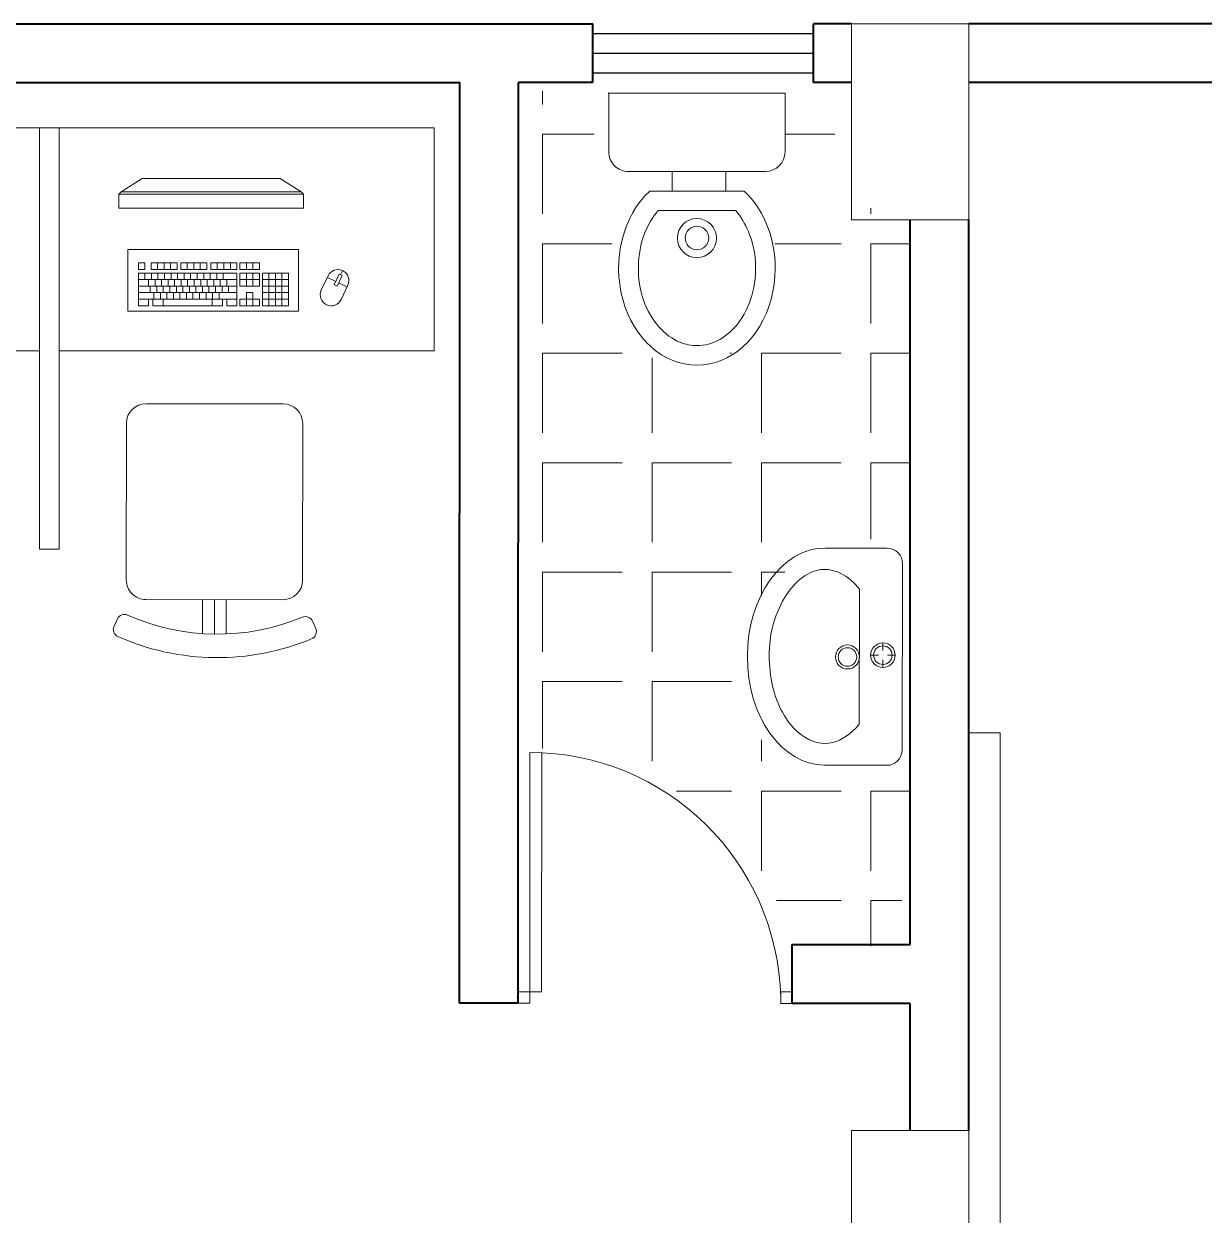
# Model space of a CAD drawing. Header units: millimetres. Extents: x 310.7 to 354.9, y 161.6 to 181.8.
# Drawn here: x 317.266 to 320.28, y 173.446 to 176.487 of the extents above; entities that cross this region are included whole.
import ezdxf

# ---------------------------------------------------------------- set-up
doc = ezdxf.new("R2010")
doc.units = ezdxf.units.MM
for name, color, linetype, lineweight in [('ARREDI attrezzature - furniture', 175, 'Continuous', 9), ('MURATURA sezioni - section wall', 7, 'Continuous', 40), ('PAVIMENTAZIONE - flooring', 250, 'Continuous', 5), ('PORTE finestre - doors windows', 252, 'Continuous', 5), ('STRUTTURA - structure', 7, 'Continuous', 20)]:
    doc.layers.add(name, color=color, linetype=linetype, lineweight=lineweight)
doc.layers.add('VETRATE sezioni - windows sections', color=171, linetype='Continuous', true_color=0x4d79ff)

msp = doc.modelspace()

# ---------------------------------------------------------------- hatches: boundary and pattern name
at = {"layer": 'PAVIMENTAZIONE - flooring'}
h = msp.add_hatch(dxfattribs=at)
h.set_pattern_fill('ANGLE', color=256, scale=0.04, angle=180, style=0)
h.set_pattern_definition([(360, (-587.7831, -114.65076), (-1e-13, -0.2794), [0.2032, -0.0762]), (270, (-587.7831, -114.65076), (-0.2794, 1e-13), [0.2032, -0.0762])])
h.paths.add_polyline_path([(318.5288, 174.6427), (318.8465, 174.613), (319.183, 174.2818), (319.2077, 174.1186), (319.4997, 174.1366), (319.5288, 174.5587), (319.183, 174.5735), (319.0939, 174.8009), (319.1457, 175.0227), (319.2918, 175.1718), (319.5288, 175.1718), (319.5288, 176.0194), (319.3463, 176.0144), (319.3314, 176.3061), (319.2097, 176.3061), (319.2077, 176.0738), (319.1517, 175.7265), (318.9999, 175.5793), (318.8366, 175.6485), (318.7673, 175.7573), (318.7673, 175.9353), (318.8069, 176.0367), (318.802, 176.0935), (318.7377, 176.1133), (318.703, 176.316), (318.5291, 176.3161)])

# ---------------------------------------------------------------- linework, layer by layer
at = {"layer": 'ARREDI attrezzature - furniture'}
for p, q in [((319.2097, 176.31, 1.44), (318.7585, 176.3099, 1.44)), ((318.7597, 176.1599, 1.44), (318.7597, 176.3099, 1.44)), ((319.2097, 176.31, 1.44), (319.2097, 176.16, 1.44)), ((316.3494, 176.2213, -0.745), (317.3065, 176.2213, -0.745)), ((317.3565, 176.2213, -0.745), (317.3065, 176.2213, -0.745)), ((317.3065, 176.2213, -0.745), (317.3065, 175.6525, -0.745)), ((317.3065, 175.1456, -0.745), (317.3065, 176.2213, -0.745)), ((317.3065, 175.6525, -0.745), (317.3065, 176.2213, -0.745)), ((317.3065, 176.2213, -0.745), (317.3565, 176.2213, -0.745)), ((317.3065, 175.1456, -0.745), (317.3065, 176.2213, -0.745)), ((317.3565, 175.1456, -0.745), (317.3565, 176.2213, -0.745)), ((317.3565, 175.6525, -0.745), (317.3565, 176.2213, -0.745)), ((317.3565, 175.1456, -0.745), (317.3565, 176.2213, -0.745)), ((317.3565, 176.2213, -0.745), (317.3565, 175.6525, -0.745)), ((318.3136, 176.2213, -0.745), (317.3565, 176.2213, -0.745)), ((318.3136, 175.6525, -0.745), (318.3136, 176.2213, -0.745)), ((317.5154, 176.0583, -0.745), (317.5684, 176.0916, -0.745)), ((317.5684, 176.0916, -0.745), (317.9212, 176.0916, -0.745)), ((317.9212, 176.0916, -0.745), (317.9742, 176.0583, -0.745)), ((318.8097, 176.1099, 1.44), (319.1597, 176.11, 1.44)), ((318.9218, 176.0599, 1.44), (318.9218, 176.1099, 1.44)), ((319.0586, 176.0599, 1.44), (319.0586, 176.1099, 1.44)), ((318.8641, 176.0599, 1.44), (319.1053, 176.06, 1.44)), ((317.5093, 176.0522, -0.745), (317.5154, 176.0583, -0.745)), ((317.5093, 176.0522, -0.745), (317.9803, 176.0522, -0.745)), ((317.5093, 176.0159, -0.745), (317.5093, 176.0522, -0.745)), ((317.5154, 176.0583, -0.745), (317.9742, 176.0583, -0.745)), ((317.9742, 176.0583, -0.745), (317.9803, 176.0522, -0.745)), ((317.9803, 176.0522, -0.745), (317.9803, 176.0159, -0.745)), ((317.5093, 176.0159, -0.745), (317.9803, 176.0159, -0.745)), ((318.8858, 176.0099, 1.44), (319.0839, 176.01, 1.44)), ((317.532, 175.7532, -0.745), (317.532, 175.9107, -0.745)), ((317.532, 175.9107, -0.745), (317.9681, 175.9107, -0.745)), ((317.9681, 175.9107, -0.745), (317.9681, 175.7532, -0.745)), ((317.559, 175.8596, -0.745), (317.559, 175.8763, -0.745)), ((317.559, 175.8763, -0.745), (317.5756, 175.8763, -0.745)), ((317.5756, 175.8596, -0.745), (317.559, 175.8596, -0.745)), ((317.559, 175.8339, -0.745), (317.559, 175.8505, -0.745)), ((317.559, 175.8505, -0.745), (317.5756, 175.8505, -0.745)), ((317.5756, 175.8596, -0.745), (317.5756, 175.8763, -0.745)), ((317.5756, 175.8505, -0.745), (317.5756, 175.8339, -0.745)), ((317.5756, 175.8339, -0.745), (317.5756, 175.8505, -0.745)), ((317.5756, 175.8505, -0.745), (317.5923, 175.8505, -0.745)), ((317.5913, 175.8763, -0.745), (317.5913, 175.8596, -0.745)), ((317.5913, 175.8763, -0.745), (317.608, 175.8763, -0.745)), ((317.608, 175.8596, -0.745), (317.5913, 175.8596, -0.745)), ((317.5923, 175.8505, -0.745), (317.5923, 175.8339, -0.745)), ((317.5923, 175.8339, -0.745), (317.5923, 175.8505, -0.745)), ((317.5923, 175.8505, -0.745), (317.609, 175.8505, -0.745)), ((317.608, 175.8763, -0.745), (317.6246, 175.8763, -0.745)), ((317.608, 175.8596, -0.745), (317.608, 175.8763, -0.745)), ((317.608, 175.8763, -0.745), (317.608, 175.8596, -0.745)), ((317.6246, 175.8596, -0.745), (317.608, 175.8596, -0.745)), ((317.609, 175.8505, -0.745), (317.609, 175.8339, -0.745)), ((317.609, 175.8339, -0.745), (317.609, 175.8505, -0.745)), ((317.609, 175.8505, -0.745), (317.6256, 175.8505, -0.745)), ((317.6246, 175.8596, -0.745), (317.6246, 175.8763, -0.745)), ((317.6246, 175.8763, -0.745), (317.6246, 175.8596, -0.745)), ((317.6246, 175.8763, -0.745), (317.6413, 175.8763, -0.745)), ((317.6413, 175.8596, -0.745), (317.6246, 175.8596, -0.745)), ((317.6256, 175.8505, -0.745), (317.6256, 175.8339, -0.745)), ((317.6256, 175.8339, -0.745), (317.6256, 175.8505, -0.745)), ((317.6256, 175.8505, -0.745), (317.6423, 175.8505, -0.745)), ((317.6413, 175.8763, -0.745), (317.658, 175.8763, -0.745)), ((317.6413, 175.8596, -0.745), (317.6413, 175.8763, -0.745)), ((317.6413, 175.8763, -0.745), (317.6413, 175.8596, -0.745)), ((317.658, 175.8596, -0.745), (317.6413, 175.8596, -0.745)), ((317.6423, 175.8505, -0.745), (317.6423, 175.8339, -0.745)), ((317.6423, 175.8339, -0.745), (317.6423, 175.8505, -0.745)), ((317.6423, 175.8505, -0.745), (317.6589, 175.8505, -0.745)), ((317.658, 175.8763, -0.745), (317.658, 175.8596, -0.745)), ((317.6589, 175.8505, -0.745), (317.6589, 175.8339, -0.745)), ((317.6589, 175.8339, -0.745), (317.6589, 175.8505, -0.745)), ((317.6589, 175.8505, -0.745), (317.6756, 175.8505, -0.745)), ((317.6669, 175.8763, -0.745), (317.6836, 175.8763, -0.745)), ((317.6669, 175.8763, -0.745), (317.6669, 175.8596, -0.745)), ((317.6836, 175.8596, -0.745), (317.6669, 175.8596, -0.745)), ((317.6756, 175.8505, -0.745), (317.6756, 175.8339, -0.745)), ((317.6756, 175.8339, -0.745), (317.6756, 175.8505, -0.745)), ((317.6756, 175.8505, -0.745), (317.6923, 175.8505, -0.745)), ((317.6836, 175.8763, -0.745), (317.6836, 175.8596, -0.745)), ((317.6836, 175.8596, -0.745), (317.6836, 175.8763, -0.745)), ((317.6836, 175.8763, -0.745), (317.7002, 175.8763, -0.745)), ((317.7002, 175.8596, -0.745), (317.6836, 175.8596, -0.745)), ((317.6923, 175.8505, -0.745), (317.6923, 175.8339, -0.745)), ((317.6923, 175.8339, -0.745), (317.6923, 175.8505, -0.745)), ((317.6923, 175.8505, -0.745), (317.7089, 175.8505, -0.745)), ((317.7002, 175.8763, -0.745), (317.7169, 175.8763, -0.745)), ((317.7002, 175.8763, -0.745), (317.7002, 175.8596, -0.745)), ((317.7002, 175.8596, -0.745), (317.7002, 175.8763, -0.745)), ((317.7169, 175.8596, -0.745), (317.7002, 175.8596, -0.745)), ((317.7089, 175.8505, -0.745), (317.7089, 175.8339, -0.745)), ((317.7089, 175.8339, -0.745), (317.7089, 175.8505, -0.745)), ((317.7089, 175.8505, -0.745), (317.7256, 175.8505, -0.745)), ((317.7169, 175.8763, -0.745), (317.7169, 175.8596, -0.745)), ((317.7169, 175.8596, -0.745), (317.7169, 175.8763, -0.745)), ((317.7169, 175.8763, -0.745), (317.7335, 175.8763, -0.745)), ((317.7335, 175.8596, -0.745), (317.7169, 175.8596, -0.745)), ((317.7256, 175.8505, -0.745), (317.7256, 175.8339, -0.745)), ((317.7256, 175.8339, -0.745), (317.7256, 175.8505, -0.745)), ((317.7256, 175.8505, -0.745), (317.7422, 175.8505, -0.745)), ((317.7335, 175.8763, -0.745), (317.7335, 175.8596, -0.745)), ((317.7422, 175.8505, -0.745), (317.7422, 175.8339, -0.745)), ((317.7422, 175.8339, -0.745), (317.7422, 175.8505, -0.745)), ((317.7422, 175.8505, -0.745), (317.7589, 175.8505, -0.745)), ((317.7438, 175.8763, -0.745), (317.7438, 175.8596, -0.745)), ((317.7438, 175.8763, -0.745), (317.7604, 175.8763, -0.745)), ((317.7604, 175.8596, -0.745), (317.7438, 175.8596, -0.745)), ((317.7589, 175.8505, -0.745), (317.7589, 175.8339, -0.745)), ((317.7589, 175.8339, -0.745), (317.7589, 175.8505, -0.745)), ((317.7589, 175.8505, -0.745), (317.7756, 175.8505, -0.745)), ((317.7604, 175.8763, -0.745), (317.7604, 175.8596, -0.745)), ((317.7604, 175.8596, -0.745), (317.7604, 175.8763, -0.745)), ((317.7604, 175.8763, -0.745), (317.7771, 175.8763, -0.745)), ((317.7771, 175.8596, -0.745), (317.7604, 175.8596, -0.745)), ((317.7756, 175.8505, -0.745), (317.7756, 175.8339, -0.745)), ((317.7756, 175.8339, -0.745), (317.7756, 175.8505, -0.745)), ((317.7756, 175.8505, -0.745), (317.8104, 175.8505, -0.745)), ((317.7771, 175.8596, -0.745), (317.7771, 175.8763, -0.745)), ((317.7771, 175.8763, -0.745), (317.7771, 175.8596, -0.745)), ((317.7771, 175.8763, -0.745), (317.7937, 175.8763, -0.745)), ((317.7937, 175.8596, -0.745), (317.7771, 175.8596, -0.745)), ((317.7937, 175.8596, -0.745), (317.7937, 175.8763, -0.745)), ((317.7937, 175.8763, -0.745), (317.8104, 175.8763, -0.745)), ((317.7937, 175.8763, -0.745), (317.7937, 175.8596, -0.745)), ((317.8104, 175.8596, -0.745), (317.7937, 175.8596, -0.745)), ((317.8104, 175.8763, -0.745), (317.8104, 175.8596, -0.745)), ((317.8104, 175.8505, -0.745), (317.8104, 175.8339, -0.745)), ((317.818, 175.8763, -0.745), (317.8346, 175.8763, -0.745)), ((317.818, 175.8596, -0.745), (317.818, 175.8763, -0.745)), ((317.8346, 175.8596, -0.745), (317.818, 175.8596, -0.745)), ((317.818, 175.8505, -0.745), (317.8346, 175.8505, -0.745)), ((317.818, 175.8339, -0.745), (317.818, 175.8505, -0.745)), ((317.8346, 175.8763, -0.745), (317.8346, 175.8596, -0.745)), ((317.8346, 175.8596, -0.745), (317.8346, 175.8763, -0.745)), ((317.8346, 175.8763, -0.745), (317.8513, 175.8763, -0.745)), ((317.8513, 175.8596, -0.745), (317.8346, 175.8596, -0.745)), ((317.8346, 175.8339, -0.745), (317.8346, 175.8505, -0.745)), ((317.8346, 175.8505, -0.745), (317.8346, 175.8339, -0.745)), ((317.8346, 175.8505, -0.745), (317.8513, 175.8505, -0.745)), ((317.8513, 175.8763, -0.745), (317.8679, 175.8763, -0.745)), ((317.8513, 175.8596, -0.745), (317.8513, 175.8763, -0.745)), ((317.8513, 175.8763, -0.745), (317.8513, 175.8596, -0.745)), ((317.8679, 175.8596, -0.745), (317.8513, 175.8596, -0.745)), ((317.8513, 175.8339, -0.745), (317.8513, 175.8505, -0.745)), ((317.8513, 175.8505, -0.745), (317.8513, 175.8339, -0.745)), ((317.8513, 175.8505, -0.745), (317.8679, 175.8505, -0.745)), ((317.8679, 175.8763, -0.745), (317.8679, 175.8596, -0.745)), ((317.8679, 175.8505, -0.745), (317.8679, 175.8339, -0.745)), ((317.8755, 175.8339, -0.745), (317.8755, 175.8505, -0.745)), ((317.8755, 175.8505, -0.745), (317.8922, 175.8505, -0.745)), ((317.8922, 175.8339, -0.745), (317.8922, 175.8505, -0.745)), ((317.8922, 175.8505, -0.745), (317.8922, 175.8339, -0.745)), ((317.8922, 175.8505, -0.745), (317.9421, 175.8505, -0.745)), ((317.9088, 175.8505, -0.745), (317.9088, 175.8339, -0.745)), ((317.9088, 175.8339, -0.745), (317.9088, 175.8505, -0.745)), ((317.9255, 175.8339, -0.745), (317.9255, 175.8505, -0.745)), ((317.9255, 175.8505, -0.745), (317.9255, 175.8339, -0.745)), ((317.9421, 175.8505, -0.745), (317.9421, 175.7672, -0.745)), ((318.0718, 175.8479, -0.745), (318.059, 175.8208, -0.745)), ((318.0788, 175.8446, -0.745), (318.0718, 175.8479, -0.745)), ((318.0753, 175.8462, -0.745), (318.0803, 175.8567, -0.745)), ((317.559, 175.8172, -0.745), (317.559, 175.8339, -0.745)), ((317.5756, 175.8339, -0.745), (317.559, 175.8339, -0.745)), ((317.559, 175.8339, -0.745), (317.5847, 175.8339, -0.745)), ((317.5847, 175.8172, -0.745), (317.559, 175.8172, -0.745)), ((317.559, 175.8172, -0.745), (317.5893, 175.8172, -0.745)), ((317.559, 175.8006, -0.745), (317.559, 175.8172, -0.745)), ((317.5923, 175.8339, -0.745), (317.5756, 175.8339, -0.745)), ((317.5847, 175.8339, -0.745), (317.5847, 175.8172, -0.745)), ((317.5847, 175.8172, -0.745), (317.5847, 175.8339, -0.745)), ((317.5847, 175.8339, -0.745), (317.6014, 175.8339, -0.745)), ((317.6014, 175.8172, -0.745), (317.5847, 175.8172, -0.745)), ((317.5893, 175.8172, -0.745), (317.6059, 175.8172, -0.745)), ((317.5893, 175.8172, -0.745), (317.5893, 175.8006, -0.745)), ((317.5893, 175.8006, -0.745), (317.5893, 175.8172, -0.745)), ((317.609, 175.8339, -0.745), (317.5923, 175.8339, -0.745)), ((317.6014, 175.8172, -0.745), (317.6014, 175.8339, -0.745)), ((317.6014, 175.8339, -0.745), (317.6014, 175.8172, -0.745)), ((317.6014, 175.8339, -0.745), (317.6181, 175.8339, -0.745)), ((317.6181, 175.8172, -0.745), (317.6014, 175.8172, -0.745)), ((317.6059, 175.8172, -0.745), (317.6226, 175.8172, -0.745)), ((317.6059, 175.8172, -0.745), (317.6059, 175.8006, -0.745)), ((317.6059, 175.8006, -0.745), (317.6059, 175.8172, -0.745)), ((317.6256, 175.8339, -0.745), (317.609, 175.8339, -0.745)), ((317.6181, 175.8339, -0.745), (317.6347, 175.8339, -0.745)), ((317.6181, 175.8172, -0.745), (317.6181, 175.8339, -0.745)), ((317.6181, 175.8339, -0.745), (317.6181, 175.8172, -0.745)), ((317.6347, 175.8172, -0.745), (317.6181, 175.8172, -0.745)), ((317.6226, 175.8172, -0.745), (317.6393, 175.8172, -0.745)), ((317.6226, 175.8172, -0.745), (317.6226, 175.8006, -0.745)), ((317.6226, 175.8006, -0.745), (317.6226, 175.8172, -0.745)), ((317.6423, 175.8339, -0.745), (317.6256, 175.8339, -0.745)), ((317.6347, 175.8172, -0.745), (317.6347, 175.8339, -0.745)), ((317.6347, 175.8339, -0.745), (317.6347, 175.8172, -0.745)), ((317.6347, 175.8339, -0.745), (317.6514, 175.8339, -0.745)), ((317.6514, 175.8172, -0.745), (317.6347, 175.8172, -0.745)), ((317.6393, 175.8172, -0.745), (317.6559, 175.8172, -0.745)), ((317.6393, 175.8006, -0.745), (317.6393, 175.8172, -0.745)), ((317.6393, 175.8172, -0.745), (317.6393, 175.8006, -0.745)), ((317.6589, 175.8339, -0.745), (317.6423, 175.8339, -0.745)), ((317.6514, 175.8172, -0.745), (317.6514, 175.8339, -0.745)), ((317.6514, 175.8339, -0.745), (317.6514, 175.8172, -0.745)), ((317.6514, 175.8339, -0.745), (317.668, 175.8339, -0.745)), ((317.668, 175.8172, -0.745), (317.6514, 175.8172, -0.745)), ((317.6559, 175.8172, -0.745), (317.6559, 175.8006, -0.745)), ((317.6559, 175.8006, -0.745), (317.6559, 175.8172, -0.745)), ((317.6559, 175.8172, -0.745), (317.6726, 175.8172, -0.745)), ((317.6756, 175.8339, -0.745), (317.6589, 175.8339, -0.745)), ((317.668, 175.8172, -0.745), (317.668, 175.8339, -0.745)), ((317.668, 175.8339, -0.745), (317.668, 175.8172, -0.745)), ((317.668, 175.8339, -0.745), (317.6847, 175.8339, -0.745)), ((317.6847, 175.8172, -0.745), (317.668, 175.8172, -0.745)), ((317.6726, 175.8172, -0.745), (317.6892, 175.8172, -0.745)), ((317.6726, 175.8006, -0.745), (317.6726, 175.8172, -0.745)), ((317.6726, 175.8172, -0.745), (317.6726, 175.8006, -0.745)), ((317.6923, 175.8339, -0.745), (317.6756, 175.8339, -0.745)), ((317.6847, 175.8172, -0.745), (317.6847, 175.8339, -0.745)), ((317.6847, 175.8339, -0.745), (317.6847, 175.8172, -0.745)), ((317.6847, 175.8339, -0.745), (317.7013, 175.8339, -0.745)), ((317.7013, 175.8172, -0.745), (317.6847, 175.8172, -0.745)), ((317.6892, 175.8172, -0.745), (317.7059, 175.8172, -0.745)), ((317.6892, 175.8172, -0.745), (317.6892, 175.8006, -0.745)), ((317.6892, 175.8006, -0.745), (317.6892, 175.8172, -0.745)), ((317.7089, 175.8339, -0.745), (317.6923, 175.8339, -0.745)), ((317.7013, 175.8172, -0.745), (317.7013, 175.8339, -0.745)), ((317.7013, 175.8339, -0.745), (317.7013, 175.8172, -0.745)), ((317.7013, 175.8339, -0.745), (317.718, 175.8339, -0.745)), ((317.718, 175.8172, -0.745), (317.7013, 175.8172, -0.745)), ((317.7059, 175.8172, -0.745), (317.7226, 175.8172, -0.745)), ((317.7059, 175.8006, -0.745), (317.7059, 175.8172, -0.745)), ((317.7059, 175.8172, -0.745), (317.7059, 175.8006, -0.745)), ((317.7256, 175.8339, -0.745), (317.7089, 175.8339, -0.745)), ((317.718, 175.8172, -0.745), (317.718, 175.8339, -0.745)), ((317.718, 175.8339, -0.745), (317.718, 175.8172, -0.745)), ((317.718, 175.8339, -0.745), (317.7347, 175.8339, -0.745)), ((317.7347, 175.8172, -0.745), (317.718, 175.8172, -0.745)), ((317.7226, 175.8172, -0.745), (317.7392, 175.8172, -0.745)), ((317.7226, 175.8172, -0.745), (317.7226, 175.8006, -0.745)), ((317.7226, 175.8006, -0.745), (317.7226, 175.8172, -0.745)), ((317.7422, 175.8339, -0.745), (317.7256, 175.8339, -0.745)), ((317.7347, 175.8339, -0.745), (317.7513, 175.8339, -0.745)), ((317.7347, 175.8172, -0.745), (317.7347, 175.8339, -0.745)), ((317.7347, 175.8339, -0.745), (317.7347, 175.8172, -0.745)), ((317.7513, 175.8172, -0.745), (317.7347, 175.8172, -0.745)), ((317.7392, 175.8172, -0.745), (317.7559, 175.8172, -0.745)), ((317.7392, 175.8006, -0.745), (317.7392, 175.8172, -0.745)), ((317.7392, 175.8172, -0.745), (317.7392, 175.8006, -0.745)), ((317.7589, 175.8339, -0.745), (317.7422, 175.8339, -0.745)), ((317.7513, 175.8172, -0.745), (317.7513, 175.8339, -0.745)), ((317.7513, 175.8339, -0.745), (317.7513, 175.8172, -0.745)), ((317.7513, 175.8339, -0.745), (317.768, 175.8339, -0.745)), ((317.768, 175.8172, -0.745), (317.7513, 175.8172, -0.745)), ((317.7559, 175.8172, -0.745), (317.7725, 175.8172, -0.745)), ((317.7559, 175.8172, -0.745), (317.7559, 175.8006, -0.745)), ((317.7559, 175.8006, -0.745), (317.7559, 175.8172, -0.745)), ((317.7756, 175.8339, -0.745), (317.7589, 175.8339, -0.745)), ((317.768, 175.8172, -0.745), (317.768, 175.8339, -0.745)), ((317.768, 175.8339, -0.745), (317.768, 175.8172, -0.745)), ((317.768, 175.8339, -0.745), (317.7846, 175.8339, -0.745)), ((317.7846, 175.8172, -0.745), (317.768, 175.8172, -0.745)), ((317.7725, 175.8172, -0.745), (317.7892, 175.8172, -0.745)), ((317.7725, 175.8006, -0.745), (317.7725, 175.8172, -0.745)), ((317.7725, 175.8172, -0.745), (317.7725, 175.8006, -0.745)), ((317.8104, 175.8339, -0.745), (317.7756, 175.8339, -0.745)), ((317.7846, 175.8172, -0.745), (317.7846, 175.8339, -0.745)), ((317.7846, 175.8172, -0.745), (317.7846, 175.8339, -0.745)), ((317.7846, 175.8339, -0.745), (317.8104, 175.8339, -0.745)), ((317.8104, 175.8172, -0.745), (317.7846, 175.8172, -0.745)), ((317.7892, 175.8172, -0.745), (317.7892, 175.8006, -0.745)), ((317.8104, 175.8172, -0.745), (317.8104, 175.8339, -0.745)), ((317.8104, 175.8172, -0.745), (317.8104, 175.8006, -0.745)), ((317.8346, 175.8339, -0.745), (317.818, 175.8339, -0.745)), ((317.818, 175.8339, -0.745), (317.8346, 175.8339, -0.745)), ((317.818, 175.8172, -0.745), (317.818, 175.8339, -0.745)), ((317.8346, 175.8172, -0.745), (317.818, 175.8172, -0.745)), ((317.8346, 175.8172, -0.745), (317.8346, 175.8339, -0.745)), ((317.8346, 175.8339, -0.745), (317.8346, 175.8172, -0.745)), ((317.8513, 175.8339, -0.745), (317.8346, 175.8339, -0.745)), ((317.8346, 175.8339, -0.745), (317.8513, 175.8339, -0.745)), ((317.8513, 175.8172, -0.745), (317.8346, 175.8172, -0.745)), ((317.8679, 175.8339, -0.745), (317.8513, 175.8339, -0.745)), ((317.8513, 175.8172, -0.745), (317.8513, 175.8339, -0.745)), ((317.8513, 175.8339, -0.745), (317.8513, 175.8172, -0.745)), ((317.8513, 175.8339, -0.745), (317.8679, 175.8339, -0.745)), ((317.8679, 175.8172, -0.745), (317.8513, 175.8172, -0.745)), ((317.8679, 175.8339, -0.745), (317.8679, 175.8172, -0.745)), ((317.8755, 175.8172, -0.745), (317.8755, 175.8339, -0.745)), ((317.8922, 175.8339, -0.745), (317.8755, 175.8339, -0.745)), ((317.8755, 175.8339, -0.745), (317.8922, 175.8339, -0.745)), ((317.8922, 175.8172, -0.745), (317.8755, 175.8172, -0.745)), ((317.8755, 175.8172, -0.745), (317.8922, 175.8172, -0.745)), ((317.8755, 175.8006, -0.745), (317.8755, 175.8172, -0.745)), ((317.8922, 175.8172, -0.745), (317.8922, 175.8339, -0.745)), ((317.8922, 175.8339, -0.745), (317.8922, 175.7672, -0.745)), ((317.9088, 175.8339, -0.745), (317.8922, 175.8339, -0.745)), ((317.8922, 175.8339, -0.745), (317.9421, 175.8339, -0.745)), ((317.9088, 175.8172, -0.745), (317.8922, 175.8172, -0.745)), ((317.8922, 175.8172, -0.745), (317.9421, 175.8172, -0.745)), ((317.8922, 175.8155, -0.745), (317.8922, 175.8172, -0.745)), ((317.9088, 175.8172, -0.745), (317.9088, 175.8339, -0.745)), ((317.9088, 175.8339, -0.745), (317.9088, 175.8172, -0.745)), ((317.9088, 175.7672, -0.745), (317.9088, 175.8172, -0.745)), ((317.9255, 175.8172, -0.745), (317.9255, 175.8339, -0.745)), ((317.9255, 175.8006, -0.745), (317.9255, 175.8172, -0.745)), ((318.0259, 175.8067, -0.745), (318.0432, 175.8434, -0.745)), ((318.0631, 175.8294, -0.745), (318.0414, 175.8396, -0.745)), ((318.059, 175.8208, -0.745), (318.0661, 175.8175, -0.745)), ((318.0661, 175.8175, -0.745), (318.0788, 175.8446, -0.745)), ((318.0918, 175.8158, -0.745), (318.0701, 175.826, -0.745)), ((318.0936, 175.8197, -0.745), (318.0763, 175.783, -0.745)), ((317.559, 175.7839, -0.745), (317.559, 175.8006, -0.745)), ((317.5893, 175.8006, -0.745), (317.559, 175.8006, -0.745)), ((317.559, 175.8006, -0.745), (317.5984, 175.8006, -0.745)), ((317.6059, 175.8006, -0.745), (317.5893, 175.8006, -0.745)), ((317.5984, 175.7839, -0.745), (317.5984, 175.8006, -0.745)), ((317.5984, 175.8006, -0.745), (317.5984, 175.7839, -0.745)), ((317.5984, 175.8006, -0.745), (317.615, 175.8006, -0.745)), ((317.6226, 175.8006, -0.745), (317.6059, 175.8006, -0.745)), ((317.615, 175.8006, -0.745), (317.6317, 175.8006, -0.745)), ((317.615, 175.7839, -0.745), (317.615, 175.8006, -0.745)), ((317.615, 175.8006, -0.745), (317.615, 175.7839, -0.745)), ((317.6393, 175.8006, -0.745), (317.6226, 175.8006, -0.745)), ((317.6317, 175.8006, -0.745), (317.6317, 175.7839, -0.745)), ((317.6317, 175.7839, -0.745), (317.6317, 175.8006, -0.745)), ((317.6317, 175.8006, -0.745), (317.6483, 175.8006, -0.745)), ((317.6559, 175.8006, -0.745), (317.6393, 175.8006, -0.745)), ((317.6483, 175.7839, -0.745), (317.6483, 175.8006, -0.745)), ((317.6483, 175.8006, -0.745), (317.6483, 175.7839, -0.745)), ((317.6483, 175.8006, -0.745), (317.665, 175.8006, -0.745)), ((317.6726, 175.8006, -0.745), (317.6559, 175.8006, -0.745)), ((317.665, 175.8006, -0.745), (317.665, 175.7839, -0.745)), ((317.665, 175.7839, -0.745), (317.665, 175.8006, -0.745)), ((317.665, 175.8006, -0.745), (317.6817, 175.8006, -0.745)), ((317.6892, 175.8006, -0.745), (317.6726, 175.8006, -0.745)), ((317.6817, 175.7839, -0.745), (317.6817, 175.8006, -0.745)), ((317.6817, 175.8006, -0.745), (317.6817, 175.7839, -0.745)), ((317.6817, 175.8006, -0.745), (317.6983, 175.8006, -0.745)), ((317.7059, 175.8006, -0.745), (317.6892, 175.8006, -0.745)), ((317.6983, 175.7839, -0.745), (317.6983, 175.8006, -0.745)), ((317.6983, 175.8006, -0.745), (317.715, 175.8006, -0.745)), ((317.6983, 175.7839, -0.745), (317.6983, 175.8006, -0.745)), ((317.7226, 175.8006, -0.745), (317.7059, 175.8006, -0.745)), ((317.715, 175.8006, -0.745), (317.715, 175.7839, -0.745)), ((317.715, 175.7839, -0.745), (317.715, 175.8006, -0.745)), ((317.715, 175.8006, -0.745), (317.7316, 175.8006, -0.745)), ((317.7392, 175.8006, -0.745), (317.7226, 175.8006, -0.745)), ((317.7316, 175.7839, -0.745), (317.7316, 175.8006, -0.745)), ((317.7316, 175.8006, -0.745), (317.7483, 175.8006, -0.745)), ((317.7316, 175.7839, -0.745), (317.7316, 175.8006, -0.745)), ((317.7559, 175.8006, -0.745), (317.7392, 175.8006, -0.745)), ((317.7483, 175.7839, -0.745), (317.7483, 175.8006, -0.745)), ((317.7483, 175.8006, -0.745), (317.7483, 175.7839, -0.745)), ((317.7483, 175.8006, -0.745), (317.765, 175.8006, -0.745)), ((317.7725, 175.8006, -0.745), (317.7559, 175.8006, -0.745)), ((317.765, 175.8006, -0.745), (317.765, 175.7839, -0.745)), ((317.7892, 175.8006, -0.745), (317.7725, 175.8006, -0.745)), ((317.7892, 175.8006, -0.745), (317.8104, 175.8006, -0.745)), ((317.8104, 175.8006, -0.745), (317.8104, 175.7839, -0.745)), ((317.8346, 175.7839, -0.745), (317.8346, 175.8006, -0.745)), ((317.8346, 175.8006, -0.745), (317.8513, 175.8006, -0.745)), ((317.8513, 175.8006, -0.745), (317.8513, 175.7839, -0.745)), ((317.8755, 175.7839, -0.745), (317.8755, 175.8006, -0.745)), ((317.8755, 175.8006, -0.745), (317.8903, 175.8006, -0.745)), ((317.8755, 175.8006, -0.745), (317.9421, 175.8006, -0.745)), ((317.9255, 175.7839, -0.745), (317.9255, 175.8006, -0.745)), ((317.559, 175.7839, -0.745), (317.559, 175.7672, -0.745)), ((317.5984, 175.7839, -0.745), (317.559, 175.7839, -0.745)), ((317.559, 175.7672, -0.745), (317.5847, 175.7672, -0.745)), ((317.5847, 175.7672, -0.745), (317.5847, 175.7839, -0.745)), ((317.5961, 175.7839, -0.745), (317.5961, 175.7672, -0.745)), ((317.5961, 175.7672, -0.745), (317.6218, 175.7672, -0.745)), ((317.615, 175.7839, -0.745), (317.5984, 175.7839, -0.745)), ((317.6317, 175.7839, -0.745), (317.615, 175.7839, -0.745)), ((317.6218, 175.7839, -0.745), (317.6218, 175.7672, -0.745)), ((317.6218, 175.7672, -0.745), (317.6218, 175.7839, -0.745)), ((317.7475, 175.7839, -0.745), (317.6218, 175.7839, -0.745)), ((317.6218, 175.7672, -0.745), (317.7475, 175.7672, -0.745)), ((317.6483, 175.7839, -0.745), (317.6317, 175.7839, -0.745)), ((317.665, 175.7839, -0.745), (317.6483, 175.7839, -0.745)), ((317.6817, 175.7839, -0.745), (317.665, 175.7839, -0.745)), ((317.6983, 175.7839, -0.745), (317.6817, 175.7839, -0.745)), ((317.715, 175.7839, -0.745), (317.6983, 175.7839, -0.745)), ((317.7316, 175.7839, -0.745), (317.715, 175.7839, -0.745)), ((317.7483, 175.7839, -0.745), (317.7316, 175.7839, -0.745)), ((317.7475, 175.7672, -0.745), (317.7475, 175.7839, -0.745)), ((317.7475, 175.7839, -0.745), (317.7475, 175.7672, -0.745)), ((317.7475, 175.7672, -0.745), (317.7733, 175.7672, -0.745)), ((317.765, 175.7839, -0.745), (317.7483, 175.7839, -0.745)), ((317.765, 175.7839, -0.745), (317.8104, 175.7839, -0.745)), ((317.7733, 175.7672, -0.745), (317.7733, 175.7839, -0.745)), ((317.7846, 175.7839, -0.745), (317.7846, 175.7672, -0.745)), ((317.7846, 175.7672, -0.745), (317.8104, 175.7672, -0.745)), ((317.8104, 175.7672, -0.745), (317.8104, 175.7839, -0.745)), ((317.818, 175.7672, -0.745), (317.818, 175.7839, -0.745)), ((317.818, 175.7839, -0.745), (317.8346, 175.7839, -0.745)), ((317.8346, 175.7672, -0.745), (317.818, 175.7672, -0.745)), ((317.8346, 175.7839, -0.745), (317.8346, 175.7672, -0.745)), ((317.8346, 175.7672, -0.745), (317.8346, 175.7839, -0.745)), ((317.8513, 175.7839, -0.745), (317.8346, 175.7839, -0.745)), ((317.8346, 175.7839, -0.745), (317.8513, 175.7839, -0.745)), ((317.8513, 175.7672, -0.745), (317.8346, 175.7672, -0.745)), ((317.8513, 175.7839, -0.745), (317.8679, 175.7839, -0.745)), ((317.8513, 175.7672, -0.745), (317.8513, 175.7839, -0.745)), ((317.8513, 175.7839, -0.745), (317.8513, 175.7672, -0.745)), ((317.8679, 175.7672, -0.745), (317.8513, 175.7672, -0.745)), ((317.8679, 175.7839, -0.745), (317.8679, 175.7672, -0.745)), ((317.8755, 175.7839, -0.745), (317.8755, 175.7672, -0.745)), ((317.9421, 175.7839, -0.745), (317.8755, 175.7839, -0.745)), ((317.9421, 175.7672, -0.745), (317.8755, 175.7672, -0.745)), ((317.9255, 175.7839, -0.745), (317.9255, 175.7672, -0.745)), ((317.9681, 175.7532, -0.745), (317.532, 175.7532, -0.745)), ((317.3065, 175.6525, -0.745), (316.3494, 175.6525, -0.745)), ((317.3065, 175.6525, -0.745), (317.3065, 175.1456, -0.745)), ((317.3565, 175.6525, -0.745), (317.3565, 175.1456, -0.745)), ((317.3565, 175.6525, -0.745), (318.3136, 175.6525, -0.745)), ((317.9284, 175.5169, -0.745), (317.5784, 175.5172, -0.745)), ((317.5284, 175.4672, -0.745), (317.5281, 175.0672, -0.745)), ((317.9781, 175.0668, -0.745), (317.9784, 175.4668, -0.745)), ((319.4704, 175.1484, 1.44), (319.3121, 175.1488, 1.44)), ((317.3065, 175.1456, -0.745), (317.3565, 175.1456, -0.745)), ((317.3565, 175.1456, -0.745), (317.3065, 175.1456, -0.745)), ((319.5099, 175.1087, 1.44), (319.5087, 174.6337, 1.44)), ((319.3992, 174.6991, 1.44), (319.4, 175.0433, 1.44)), ((317.578, 175.0172, -0.745), (317.928, 175.0169, -0.745)), ((317.723, 175.017, -0.745), (317.7229, 174.9302, -0.745)), ((317.753, 175.017, -0.745), (317.7529, 174.929, -0.745)), ((317.783, 175.017, -0.745), (317.7829, 174.9294, -0.745)), ((317.4968, 174.9497, -0.745), (317.5054, 174.9678, -0.745)), ((318.0116, 174.9437, -0.745), (318.0033, 174.9619, -0.745)), ((319.4596, 174.887, 1.44), (319.4596, 174.9066, 1.44)), ((319.4479, 174.8753, 1.44), (319.4283, 174.8754, 1.44)), ((319.4908, 174.8752, 1.44), (319.4712, 174.8753, 1.44)), ((319.4595, 174.844, 1.44), (319.4595, 174.8637, 1.44)), ((319.469, 174.5943, 1.44), (319.3107, 174.5947, 1.44))]:
    msp.add_line(p, q, dxfattribs=at)
at = {"layer": 'ARREDI attrezzature - furniture', "color": 2}
for p in [(319.679, 174.6767, 1.4246), (319.759, 172.1255, 1.4246)]:
    msp.add_line(p, (319.759, 174.6767, 1.4246), dxfattribs=at)
at = {"layer": 'ARREDI attrezzature - furniture'}
for centre, radius in [((318.9848, 175.9399, 1.44), 0.05), ((318.9848, 175.9399, 1.44), 0.03), ((319.4595, 174.8753, 1.44), 0.0313), ((319.369, 174.8707, 1.44), 0.0306), ((319.369, 174.8707, 1.44), 0.0237), ((319.4595, 174.8753, 1.44), 0.0237)]:
    msp.add_circle(centre, radius, dxfattribs=at)
for centre, radius, start, end in [((318.8097, 176.1599, 1.44), 0.05, 180.0171, 270.0171), ((319.1597, 176.16, 1.44), 0.05, 270.0171, 0.0171), ((318.0684, 175.8315, -0.745), 0.0279, 334.7804, 154.7804), ((318.0511, 175.7949, -0.745), 0.0279, 154.7804, 334.7804), ((317.5784, 175.4672, -0.745), 0.05, 89.9517, 179.9517), ((317.9284, 175.4669, -0.745), 0.05, 359.9517, 89.9517), ((319.4703, 175.1088, 1.44), 0.0396, 359.8548, 89.8548), ((317.5781, 175.0672, -0.745), 0.05, 179.9517, 269.9517), ((317.9281, 175.0669, -0.745), 0.05, 269.9517, 359.9517), ((317.5234, 174.9592, -0.745), 0.02, 66.5929, 154.636), ((317.7608, 175.4947, -0.745), 0.5657, 246.0784, 292.5187), ((317.9851, 174.9536, -0.745), 0.02, 24.4756, 112.5187), ((317.5149, 174.9411, -0.745), 0.02, 154.636, 246.5283), ((317.9934, 174.9354, -0.745), 0.02, 292.5833, 24.4756), ((317.7608, 175.4947, -0.745), 0.6257, 245.9803, 292.7006), ((319.4691, 174.6338, 1.44), 0.0396, 269.8548, 359.8548)]:
    msp.add_arc(centre, radius, start, end, dxfattribs=at)
msp.add_ellipse((318.9848, 175.8627, 1.44), major_axis=(-0.0001, 0.2472), ratio=0.808906, start_param=0.647203, end_param=5.635982, dxfattribs=at)
at = {"layer": 'ARREDI attrezzature - furniture', "extrusion": (-4.92609e-18, 2.03993e-18, -1)}
msp.add_ellipse((319.3114, 174.8717, 1.44), major_axis=(0.0007, 0.2771), ratio=0.714286, start_param=3.141593, end_param=6.283185, dxfattribs=at)
at = {"layer": 'ARREDI attrezzature - furniture'}
msp.add_open_spline([(318.989, 176.0599, 1.44), (318.9863, 176.06, 1.44), (318.9837, 176.06, 1.44), (318.981, 176.0599, 1.44)], degree=3, dxfattribs=at)
for points, knots in [([(318.8858, 176.0099, 1.44), (318.8719, 175.9938, 1.44), (318.8599, 175.9742, 1.44), (318.831, 175.8999, 1.44), (318.8298, 175.8349, 1.44), (318.8666, 175.7286, 1.44), (318.9031, 175.6894, 1.44), (318.9559, 175.6682, 1.44), (318.9704, 175.6654, 1.44), (318.9848, 175.6654, 1.44), (319.0241, 175.6654, 1.44), (319.065, 175.687, 1.44), (319.1242, 175.7708, 1.44), (319.1397, 175.8323, 1.44), (319.1282, 175.9369, 1.44), (319.1094, 175.9797, 1.44), (319.0839, 176.01, 1.44)], [3.89501, 3.89501, 3.89501, 3.89501, 4.263679, 4.263679, 5.116415, 5.116415, 5.969151, 5.969151, 6.283185, 6.283185, 6.283185, 7.135921, 7.135921, 7.988657, 7.988657, 8.669256, 8.669256, 8.669256, 8.669256]), ([(319.3992, 174.6991, 1.44), (319.3783, 174.6735, 1.44), (319.3543, 174.6583, 1.44), (319.3041, 174.6458, 1.44), (319.277, 174.6521, 1.44), (319.2226, 174.6936, 1.44), (319.1972, 174.7307, 1.44), (319.1686, 174.8257, 1.44), (319.165, 174.8819, 1.44), (319.1861, 174.9916, 1.44), (319.2157, 175.0423, 1.44), (319.283, 175.0976, 1.44), (319.3181, 175.1015, 1.44), (319.37, 175.0746, 1.44), (319.3859, 175.0614, 1.44), (319.4004, 175.0428, 1.44)], [5.558945, 5.558945, 5.558945, 5.558945, 6.112461, 6.112461, 6.778494, 6.778494, 7.444528, 7.444528, 8.110561, 8.110561, 8.899078, 8.899078, 9.771174, 9.771174, 10.156347, 10.156347, 10.156347, 10.156347])]:
    msp.add_open_spline(points, degree=3, knots=knots, dxfattribs=at)
at = {"layer": 'MURATURA sezioni - section wall'}
for p, q in [((316.4183, 176.4867, 0.3), (318.7194, 176.4867, 0.3)), ((318.7194, 176.3367, 1.44), (318.7194, 176.4867, 1.44)), ((319.379, 176.4867, 1.44), (319.282, 176.4867, 1.44)), ((319.282, 176.3367, 1.44), (319.282, 176.4867, 1.44)), ((320.5645, 176.4867, 1.06), (319.679, 176.4867, 1.44)), ((316.4183, 176.3367, 0.3), (318.3791, 176.3367, 0.3)), ((318.3787, 174.1368, 1.44), (318.3791, 176.3367, 1.44)), ((318.5287, 173.9867, 1.44), (318.5291, 176.3367, 1.44)), ((318.7194, 176.3367, 1.44), (318.5291, 176.3367, 1.44)), ((319.379, 176.3367, 1.44), (319.282, 176.3367, 1.44)), ((320.5645, 176.3367, 1.06), (319.679, 176.3367, 1.44)), ((319.5287, 174.1366, 1.44), (319.529, 175.9867, 1.44)), ((319.679, 173.6617, 0.3), (319.679, 175.9867, 1.44)), ((318.3787, 173.9868, 1.44), (318.3787, 174.1368, 1.44)), ((319.2283, 173.9866, 1.44), (319.2283, 174.1366, 1.44)), ((319.2283, 174.1366, 1.44), (319.5287, 174.1366, 1.44)), ((318.5287, 173.9867, 1.44), (318.3787, 173.9868, 1.44)), ((319.529, 173.9866, 1.44), (319.2283, 173.9866, 1.44)), ((319.529, 173.6617, 0.926), (319.529, 173.9866, 1.44))]:
    msp.add_line(p, q, dxfattribs=at)
at = {"layer": 'PORTE finestre - doors windows', "color": 2, "ltscale": 0.5}
for p, q in [((318.5584, 173.9867, 1.44), (318.5585, 174.6271, 1.44)), ((318.5884, 174.0164, 1.44), (318.5885, 174.6264, 1.44)), ((318.5884, 174.0164, 1.44), (318.5287, 174.0164, 1.44)), ((319.2283, 174.0163, 1.44), (319.1987, 174.0163, 1.44)), ((318.5584, 173.9867, 1.44), (318.5287, 173.9867, 1.44)), ((319.2283, 173.9866, 1.44), (319.1987, 173.9866, 1.44)), ((319.2283, 173.9866, 1.44), (319.1987, 173.9866, 1.44))]:
    msp.add_line(p, q, dxfattribs=at)
at = {"layer": 'PORTE finestre - doors windows', "color": 2}
msp.add_line((319.1987, 174.0163, 1.44), (319.1987, 173.9866, 1.44), dxfattribs=at)
at = {"layer": 'PORTE finestre - doors windows'}
msp.add_arc((318.5583, 173.9864, 1.44), 0.6406, 1.3441, 89.9791, dxfattribs=at)
at = {"layer": 'STRUTTURA - structure'}
for points, elevation in [([(319.679, 176.4867), (319.379, 176.4867), (319.379, 175.9867), (319.679, 175.9867)], 1.44), ([(319.679, 173.6617), (319.379, 173.6617), (319.379, 173.1617), (319.679, 173.1617)], 0.3)]:
    msp.add_lwpolyline(points, close=True, dxfattribs=dict(at, elevation=elevation))
at = {"layer": 'VETRATE sezioni - windows sections'}
for p, q in [((318.7194, 176.4617, 1.44), (319.282, 176.4617, 1.44)), ((318.7194, 176.4117, 1.44), (319.282, 176.4117, 1.44)), ((318.7194, 176.3617, 1.44), (319.282, 176.3617, 1.44))]:
    msp.add_line(p, q, dxfattribs=at)

doc.saveas('drawing.dxf')
